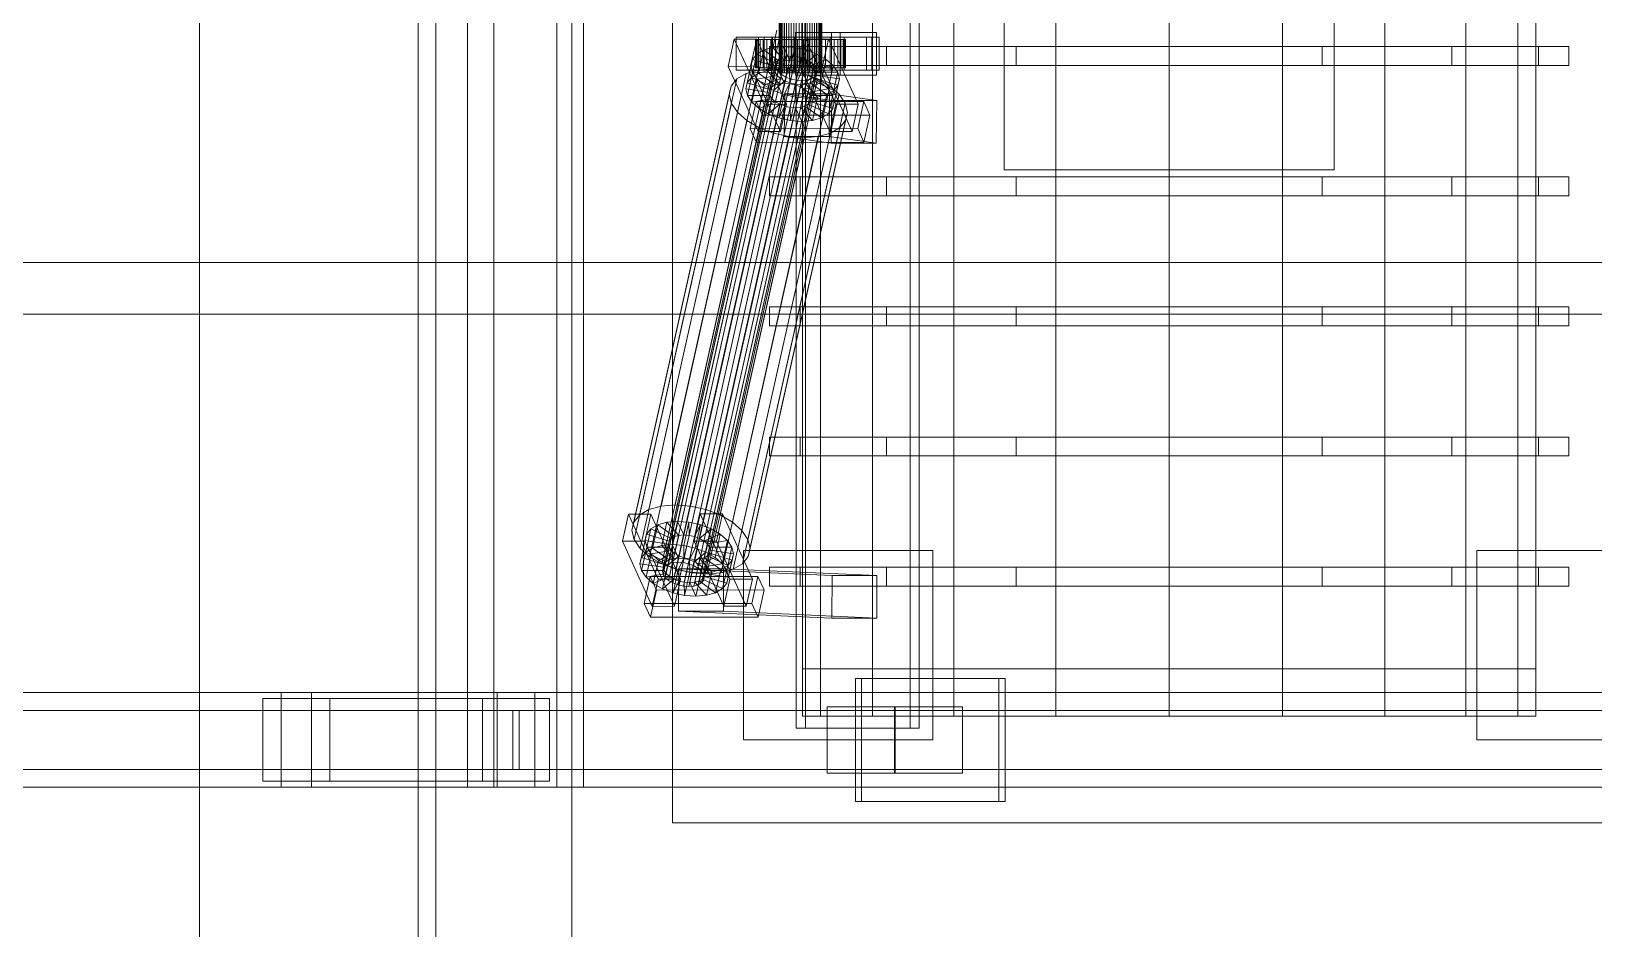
# Model space of a CAD drawing. Header units: millimetres. Extents: x -1970 to 34302, y -65268 to 6837.
# Drawn here: x 9048 to 9709, y -18510 to -18130 of the extents above; entities that cross this region are included whole.
import ezdxf

# ---------------------------------------------------------------- set-up
doc = ezdxf.new("R2010")
doc.units = ezdxf.units.MM
doc.layers.add('superior_C01', color=7, linetype='Continuous', lineweight=0)
doc.layers.add('superior_mezcladora', color=7, linetype='Continuous', lineweight=0)

msp = doc.modelspace()

# ---------------------------------------------------------------- linework, layer by layer
at = {"layer": 'superior_C01'}
for p, q in [((9232.793, -17550), (9232.793, -18450)), ((9243.999, -18450), (9243.999, -17550)), ((9270.687, -18450), (9270.687, -17550)), ((9281.893, -17550), (9281.893, -18450)), ((9371.863, -17575), (9371.863, -18425)), ((9375.705, -18425), (9375.705, -17575)), ((9419.989, -18425), (9419.989, -17575)), ((9423.831, -17575), (9423.831, -18425)), ((9364.661, -18148), (9364.661, -17852)), ((9364.817, -18148), (9364.817, -17852)), ((9365.116, -18148), (9365.116, -17852)), ((9365.576, -18148), (9365.576, -17852)), ((9366.152, -18148), (9366.152, -17852)), ((9366.884, -18148), (9366.884, -17852)), ((9367.699, -18148), (9367.699, -17852)), ((9368.652, -18148), (9368.652, -17852)), ((9369.651, -18148), (9369.651, -17852)), ((9370.761, -18148), (9370.761, -17852)), ((9371.875, -18148), (9371.875, -17852)), ((9373.066, -18148), (9373.066, -17852)), ((9374.219, -18148), (9374.219, -17852)), ((9375.41, -18148), (9375.41, -17852)), ((9376.524, -18148), (9376.524, -17852)), ((9377.634, -18148), (9377.634, -17852)), ((9378.632, -18148), (9378.632, -17852)), ((9379.585, -18148), (9379.585, -17852)), ((9380.401, -18148), (9380.401, -17852)), ((9381.132, -18148), (9381.132, -17852)), ((9381.709, -18148), (9381.709, -17852)), ((9382.168, -17852), (9382.168, -18148)), ((9382.467, -18148), (9382.467, -17852)), ((9382.624, -18148), (9382.624, -17852)), ((9363.598, -18130), (9341.672, -18228.298)), ((9343.584, -18228.298), (9365.51, -18130)), ((9390.48, -18131), (9371.533, -18131)), ((9371.533, -18131), (9371.533, -18149)), ((9386.773, -18131), (9371.533, -18131)), ((9386.773, -18149), (9386.773, -18131)), ((9386.773, -18131), (9405.72, -18131)), ((9390.48, -18149), (9390.48, -18131)), ((9390.48, -18131), (9405.72, -18131)), ((9405.72, -18131), (9405.72, -18149)), ((9345.648, -18133.859), (9343.09, -18145.327)), ((9355.122, -18133.847), (9345.648, -18133.859)), ((9358.268, -18161.391), (9345.648, -18133.859)), ((9355.857, -18133), (9346.384, -18133)), ((9346.384, -18133), (9346.384, -18147)), ((9361.752, -18133), (9346.384, -18133)), ((9352.563, -18145.315), (9355.122, -18133.847)), ((9355.012, -18134), (9354.681, -18134)), ((9354.681, -18134), (9364.661, -18134)), ((9354.681, -18146), (9354.681, -18134)), ((9354.681, -18134), (9355.642, -18134)), ((9356.613, -18134), (9355.012, -18134)), ((9355.012, -18134), (9364.817, -18134)), ((9355.012, -18146), (9355.012, -18134)), ((9355.122, -18133.847), (9367.742, -18161.379)), ((9358.081, -18138.419), (9355.147, -18140.156)), ((9355.642, -18134), (9365.116, -18134)), ((9355.642, -18146), (9355.642, -18134)), ((9355.642, -18134), (9357.83, -18134)), ((9355.857, -18147), (9355.857, -18133)), ((9355.857, -18133), (9371.226, -18133)), ((9355.888, -18148.249), (9358.081, -18138.419)), ((9359.374, -18134), (9356.613, -18134)), ((9356.613, -18134), (9365.576, -18134)), ((9356.613, -18146), (9356.613, -18134)), ((9357.83, -18134), (9366.152, -18134)), ((9357.83, -18146), (9357.83, -18134)), ((9357.83, -18134), (9361.096, -18134)), ((9361.923, -18137.325), (9358.081, -18138.419)), ((9358.081, -18138.419), (9365.095, -18143.38)), ((9403.743, -18133), (9358.27, -18133)), ((9358.27, -18133), (9358.27, -18147)), ((9361.471, -18133), (9358.27, -18133)), ((9363.107, -18134), (9359.374, -18134)), ((9359.374, -18134), (9366.884, -18134)), ((9359.374, -18146), (9359.374, -18134)), ((9359.73, -18147.155), (9361.923, -18137.325)), ((9361.096, -18134), (9367.699, -18134)), ((9361.096, -18146), (9361.096, -18134)), ((9361.096, -18134), (9365.216, -18134)), ((9361.471, -18147), (9361.471, -18133)), ((9361.471, -18133), (9406.945, -18133)), ((9361.752, -18147), (9361.752, -18133)), ((9361.752, -18133), (9371.226, -18133)), ((9366.411, -18136.948), (9361.923, -18137.325)), ((9361.923, -18137.325), (9366.915, -18142.862)), ((9367.559, -18134), (9363.107, -18134)), ((9363.107, -18134), (9368.652, -18134)), ((9363.107, -18146), (9363.107, -18134)), ((9364.219, -18146.777), (9366.411, -18136.948)), ((9364.661, -18134), (9364.817, -18134)), ((9364.661, -18134), (9364.661, -18146)), ((9365.116, -18134), (9364.661, -18134)), ((9364.817, -18134), (9365.576, -18134)), ((9364.817, -18134), (9364.817, -18146)), ((9365.116, -18134), (9365.116, -18146)), ((9366.152, -18134), (9365.116, -18134)), ((9365.216, -18134), (9369.651, -18134)), ((9365.216, -18146), (9365.216, -18134)), ((9365.216, -18134), (9369.911, -18134)), ((9365.576, -18134), (9366.884, -18134)), ((9365.576, -18134), (9365.576, -18146)), ((9366.152, -18134), (9366.152, -18146)), ((9367.699, -18134), (9366.152, -18134)), ((9371.24, -18137.313), (9366.411, -18136.948)), ((9366.411, -18136.948), (9369.041, -18142.683)), ((9366.884, -18134), (9368.652, -18134)), ((9366.884, -18134), (9366.884, -18146)), ((9372.425, -18134), (9367.559, -18134)), ((9367.559, -18134), (9370.761, -18134)), ((9367.559, -18146), (9367.559, -18134)), ((9367.699, -18134), (9367.699, -18146)), ((9369.651, -18134), (9367.699, -18134)), ((9368.652, -18134), (9370.761, -18134)), ((9368.652, -18134), (9368.652, -18146)), ((9369.048, -18147.143), (9371.24, -18137.313)), ((9369.651, -18134), (9369.651, -18146)), ((9371.875, -18134), (9369.651, -18134)), ((9369.911, -18134), (9371.875, -18134)), ((9369.911, -18146), (9369.911, -18134)), ((9369.911, -18134), (9374.86, -18134)), ((9370.761, -18134), (9373.066, -18134)), ((9370.761, -18134), (9370.761, -18146)), ((9371.226, -18133), (9371.226, -18147)), ((9376.081, -18138.396), (9371.24, -18137.313)), ((9371.24, -18137.313), (9371.328, -18142.856)), ((9371.875, -18134), (9371.875, -18146)), ((9374.219, -18134), (9371.875, -18134)), ((9377.374, -18134), (9372.425, -18134)), ((9372.425, -18134), (9373.066, -18134)), ((9372.425, -18146), (9372.425, -18134)), ((9373.066, -18134), (9375.41, -18134)), ((9373.066, -18134), (9373.066, -18146)), ((9375.963, -18133.821), (9373.405, -18145.289)), ((9376.081, -18138.396), (9373.621, -18143.369)), ((9373.888, -18148.226), (9376.081, -18138.396)), ((9374.86, -18134), (9374.219, -18134)), ((9374.219, -18134), (9374.219, -18146)), ((9376.524, -18134), (9374.219, -18134)), ((9374.86, -18146), (9374.86, -18134)), ((9374.86, -18134), (9379.725, -18134)), ((9377.374, -18134), (9375.41, -18134)), ((9375.41, -18134), (9377.634, -18134)), ((9375.41, -18134), (9375.41, -18146)), ((9385.437, -18133.809), (9375.963, -18133.821)), ((9388.584, -18161.353), (9375.963, -18133.821)), ((9380.602, -18140.123), (9376.081, -18138.396)), ((9379.725, -18134), (9376.524, -18134)), ((9376.524, -18134), (9376.524, -18146)), ((9378.632, -18134), (9376.524, -18134)), ((9386.173, -18133), (9376.699, -18133)), ((9376.699, -18133), (9376.699, -18147)), ((9392.067, -18133), (9376.699, -18133)), ((9382.068, -18134), (9377.374, -18134)), ((9377.374, -18146), (9377.374, -18134)), ((9382.068, -18134), (9377.634, -18134)), ((9377.634, -18134), (9379.585, -18134)), ((9377.634, -18134), (9377.634, -18146)), ((9384.177, -18134), (9378.632, -18134)), ((9378.632, -18134), (9378.632, -18146)), ((9380.401, -18134), (9378.632, -18134)), ((9386.189, -18134), (9379.585, -18134)), ((9379.585, -18134), (9381.132, -18134)), ((9379.585, -18134), (9379.585, -18146)), ((9379.725, -18146), (9379.725, -18134)), ((9379.725, -18134), (9384.177, -18134)), ((9387.91, -18134), (9380.401, -18134)), ((9380.401, -18134), (9380.401, -18146)), ((9381.709, -18134), (9380.401, -18134)), ((9389.454, -18134), (9381.132, -18134)), ((9381.132, -18134), (9382.168, -18134)), ((9381.132, -18134), (9381.132, -18146)), ((9390.672, -18134), (9381.709, -18134)), ((9381.709, -18134), (9381.709, -18146)), ((9382.467, -18134), (9381.709, -18134)), ((9386.189, -18134), (9382.068, -18134)), ((9382.068, -18146), (9382.068, -18134)), ((9382.168, -18134), (9391.642, -18134)), ((9382.168, -18146), (9382.168, -18134)), ((9382.168, -18134), (9382.624, -18134)), ((9392.272, -18134), (9382.467, -18134)), ((9382.467, -18134), (9382.467, -18146)), ((9382.624, -18134), (9382.467, -18134)), ((9392.603, -18134), (9382.624, -18134)), ((9382.624, -18134), (9382.624, -18146)), ((9382.879, -18145.277), (9385.437, -18133.809)), ((9384.177, -18146), (9384.177, -18134)), ((9384.177, -18134), (9387.91, -18134)), ((9385.437, -18133.809), (9398.057, -18161.341)), ((9386.173, -18147), (9386.173, -18133)), ((9386.173, -18133), (9401.541, -18133)), ((9389.454, -18134), (9386.189, -18134)), ((9386.189, -18146), (9386.189, -18134)), ((9387.91, -18146), (9387.91, -18134)), ((9387.91, -18134), (9390.672, -18134)), ((9391.642, -18134), (9389.454, -18134)), ((9389.454, -18146), (9389.454, -18134)), ((9390.672, -18146), (9390.672, -18134)), ((9390.672, -18134), (9392.272, -18134)), ((9391.642, -18134), (9391.642, -18146)), ((9392.603, -18134), (9391.642, -18134)), ((9392.067, -18147), (9392.067, -18133)), ((9392.067, -18133), (9401.541, -18133)), ((9392.272, -18146), (9392.272, -18134)), ((9392.272, -18134), (9392.603, -18134)), ((9392.603, -18146), (9392.603, -18134)), ((9401.541, -18133), (9401.541, -18147)), ((9403.743, -18147), (9403.743, -18133)), ((9403.743, -18133), (9406.945, -18133)), ((9406.945, -18133), (9406.945, -18147)), ((9315.235, -18358.68), (9362.924, -18144.881)), ((9315.516, -18357.434), (9363.205, -18143.635)), ((9316.381, -18356.363), (9364.07, -18142.565)), ((9317.771, -18355.541), (9365.46, -18141.742)), ((9319.591, -18355.022), (9367.28, -18141.224)), ((9321.717, -18354.844), (9369.406, -18141.045)), ((9324.004, -18355.017), (9371.693, -18141.218)), ((9326.297, -18355.53), (9373.986, -18141.731)), ((9328.439, -18356.348), (9376.128, -18142.549)), ((9330.284, -18357.415), (9377.973, -18143.617)), ((9331.706, -18358.659), (9379.396, -18144.861)), ((9343.09, -18145.327), (9352.563, -18145.315)), ((9343.09, -18145.327), (9355.71, -18172.859)), ((9350.535, -18154.877), (9352.728, -18145.047)), ((9351.128, -18152.246), (9353.321, -18142.416)), ((9365.184, -18172.847), (9352.563, -18145.315)), ((9353.321, -18142.416), (9352.728, -18145.047)), ((9352.728, -18145.047), (9362.559, -18146.52)), ((9352.728, -18145.047), (9353.407, -18147.868)), ((9352.954, -18149.985), (9355.147, -18140.156)), ((9355.147, -18140.156), (9353.321, -18142.416)), ((9353.321, -18142.416), (9362.84, -18145.274)), ((9364.661, -18146), (9354.681, -18146)), ((9354.681, -18146), (9355.012, -18146)), ((9355.642, -18146), (9354.681, -18146)), ((9364.817, -18146), (9355.012, -18146)), ((9355.012, -18146), (9356.613, -18146)), ((9355.147, -18140.156), (9363.705, -18144.203)), ((9365.116, -18146), (9355.642, -18146)), ((9357.83, -18146), (9355.642, -18146)), ((9365.576, -18146), (9356.613, -18146)), ((9356.613, -18146), (9359.374, -18146)), ((9366.152, -18146), (9357.83, -18146)), ((9361.096, -18146), (9357.83, -18146)), ((9366.884, -18146), (9359.374, -18146)), ((9359.374, -18146), (9363.107, -18146)), ((9362.84, -18145.274), (9360.647, -18155.103)), ((9367.699, -18146), (9361.096, -18146)), ((9365.216, -18146), (9361.096, -18146)), ((9363.705, -18144.203), (9361.512, -18154.033)), ((9362.559, -18146.52), (9362.84, -18145.274)), ((9362.84, -18145.274), (9363.705, -18144.203)), ((9365.095, -18143.38), (9362.902, -18153.21)), ((9363.205, -18143.635), (9362.924, -18144.881)), ((9362.924, -18144.881), (9363.246, -18146.218)), ((9368.652, -18146), (9363.107, -18146)), ((9363.107, -18146), (9367.559, -18146)), ((9364.07, -18142.565), (9363.205, -18143.635)), ((9363.705, -18144.203), (9365.095, -18143.38)), ((9365.46, -18141.742), (9364.07, -18142.565)), ((9364.817, -18146), (9364.661, -18146)), ((9364.661, -18146), (9365.116, -18146)), ((9366.915, -18142.862), (9364.722, -18152.692)), ((9365.576, -18146), (9364.817, -18146)), ((9365.095, -18143.38), (9366.915, -18142.862)), ((9365.116, -18146), (9366.152, -18146)), ((9369.651, -18146), (9365.216, -18146)), ((9369.911, -18146), (9365.216, -18146)), ((9367.28, -18141.224), (9365.46, -18141.742)), ((9366.884, -18146), (9365.576, -18146)), ((9366.152, -18146), (9367.699, -18146)), ((9369.041, -18142.683), (9366.848, -18152.513)), ((9368.652, -18146), (9366.884, -18146)), ((9366.915, -18142.862), (9369.041, -18142.683)), ((9369.406, -18141.045), (9367.28, -18141.224)), ((9370.761, -18146), (9367.559, -18146)), ((9367.559, -18146), (9372.425, -18146)), ((9367.699, -18146), (9369.651, -18146)), ((9370.761, -18146), (9368.652, -18146)), ((9369.041, -18142.683), (9371.328, -18142.856)), ((9371.328, -18142.856), (9369.135, -18152.686)), ((9371.693, -18141.218), (9369.406, -18141.045)), ((9369.651, -18146), (9371.875, -18146)), ((9371.875, -18146), (9369.911, -18146)), ((9374.86, -18146), (9369.911, -18146)), ((9373.066, -18146), (9370.761, -18146)), ((9371.328, -18142.856), (9373.621, -18143.369)), ((9373.621, -18143.369), (9371.428, -18153.199)), ((9373.986, -18141.731), (9371.693, -18141.218)), ((9371.875, -18146), (9374.219, -18146)), ((9373.066, -18146), (9372.425, -18146)), ((9372.425, -18146), (9377.374, -18146)), ((9375.41, -18146), (9373.066, -18146)), ((9373.405, -18145.289), (9382.879, -18145.277)), ((9373.405, -18145.289), (9386.026, -18172.821)), ((9375.763, -18144.188), (9373.57, -18154.017)), ((9373.621, -18143.369), (9375.763, -18144.188)), ((9376.128, -18142.549), (9373.986, -18141.731)), ((9374.219, -18146), (9374.86, -18146)), ((9374.219, -18146), (9376.524, -18146)), ((9379.725, -18146), (9374.86, -18146)), ((9377.634, -18146), (9375.41, -18146)), ((9375.41, -18146), (9377.374, -18146)), ((9377.608, -18145.255), (9375.415, -18155.085)), ((9380.602, -18140.123), (9375.763, -18144.188)), ((9375.763, -18144.188), (9377.608, -18145.255)), ((9377.973, -18143.617), (9376.128, -18142.549)), ((9376.524, -18146), (9379.725, -18146)), ((9376.524, -18146), (9378.632, -18146)), ((9377.374, -18146), (9382.068, -18146)), ((9384.497, -18142.377), (9377.608, -18145.255)), ((9377.608, -18145.255), (9379.03, -18146.499)), ((9379.585, -18146), (9377.634, -18146)), ((9377.634, -18146), (9382.068, -18146)), ((9379.396, -18144.861), (9377.973, -18143.617)), ((9378.41, -18149.953), (9380.602, -18140.123)), ((9378.632, -18146), (9384.177, -18146)), ((9378.632, -18146), (9380.401, -18146)), ((9387.5, -18145.003), (9379.03, -18146.499)), ((9380.299, -18146.196), (9379.396, -18144.861)), ((9381.132, -18146), (9379.585, -18146)), ((9379.585, -18146), (9386.189, -18146)), ((9384.177, -18146), (9379.725, -18146)), ((9380.401, -18146), (9387.91, -18146)), ((9380.401, -18146), (9381.709, -18146)), ((9384.497, -18142.377), (9380.602, -18140.123)), ((9382.168, -18146), (9381.132, -18146)), ((9381.132, -18146), (9389.454, -18146)), ((9381.709, -18146), (9390.672, -18146)), ((9381.709, -18146), (9382.467, -18146)), ((9382.068, -18146), (9386.189, -18146)), ((9391.642, -18146), (9382.168, -18146)), ((9382.624, -18146), (9382.168, -18146)), ((9382.305, -18152.207), (9384.497, -18142.377)), ((9382.467, -18146), (9392.272, -18146)), ((9382.467, -18146), (9382.624, -18146)), ((9382.624, -18146), (9392.603, -18146)), ((9395.499, -18172.809), (9382.879, -18145.277)), ((9387.91, -18146), (9384.177, -18146)), ((9387.5, -18145.003), (9384.497, -18142.377)), ((9385.308, -18154.833), (9387.5, -18145.003)), ((9386.189, -18146), (9389.454, -18146)), ((9389.407, -18147.823), (9387.5, -18145.003)), ((9390.672, -18146), (9387.91, -18146)), ((9389.454, -18146), (9391.642, -18146)), ((9392.272, -18146), (9390.672, -18146)), ((9391.642, -18146), (9392.603, -18146)), ((9392.603, -18146), (9392.272, -18146)), ((9305.635, -18334.981), (9346.746, -18150.672)), ((9309.557, -18332.659), (9350.669, -18148.35)), ((9314.694, -18331.197), (9355.805, -18146.887)), ((9315.557, -18360.017), (9363.246, -18146.218)), ((9316.46, -18361.352), (9364.149, -18147.554)), ((9317.882, -18362.596), (9365.572, -18148.798)), ((9319.727, -18363.664), (9367.417, -18149.865)), ((9320.694, -18330.692), (9361.805, -18146.383)), ((9321.869, -18364.482), (9369.559, -18150.683)), ((9324.162, -18364.995), (9371.851, -18151.196)), ((9326.449, -18365.168), (9374.139, -18151.369)), ((9327.149, -18331.181), (9368.261, -18146.872)), ((9328.576, -18364.989), (9376.265, -18151.191)), ((9330.396, -18364.471), (9378.085, -18150.672)), ((9331.785, -18363.648), (9379.475, -18149.85)), ((9380.299, -18146.196), (9332.609, -18359.995)), ((9332.65, -18362.578), (9380.339, -18148.779)), ((9332.931, -18361.332), (9380.62, -18147.533)), ((9333.62, -18332.629), (9374.731, -18148.32)), ((9339.665, -18334.938), (9380.776, -18150.629)), ((9346.746, -18150.672), (9344.305, -18153.694)), ((9346.384, -18147), (9355.857, -18147)), ((9346.384, -18147), (9361.752, -18147)), ((9350.669, -18148.35), (9346.746, -18150.672)), ((9350.535, -18154.877), (9351.128, -18152.246)), ((9355.805, -18146.887), (9350.669, -18148.35)), ((9351.128, -18152.246), (9352.954, -18149.985)), ((9360.647, -18155.103), (9351.128, -18152.246)), ((9351.215, -18157.698), (9353.407, -18147.868)), ((9352.954, -18149.985), (9355.888, -18148.249)), ((9361.512, -18154.033), (9352.954, -18149.985)), ((9353.121, -18160.518), (9355.313, -18150.688)), ((9353.407, -18147.868), (9362.881, -18147.856)), ((9353.407, -18147.868), (9355.313, -18150.688)), ((9355.313, -18150.688), (9363.784, -18149.192)), ((9355.313, -18150.688), (9358.316, -18153.314)), ((9361.805, -18146.383), (9355.805, -18146.887)), ((9371.226, -18147), (9355.857, -18147)), ((9355.888, -18148.249), (9359.73, -18147.155)), ((9362.902, -18153.21), (9355.888, -18148.249)), ((9358.27, -18147), (9403.743, -18147)), ((9358.27, -18147), (9361.471, -18147)), ((9358.316, -18153.314), (9365.206, -18150.436)), ((9359.73, -18147.155), (9364.219, -18146.777)), ((9364.722, -18152.692), (9359.73, -18147.155)), ((9362.559, -18146.52), (9360.366, -18156.35)), ((9362.881, -18147.856), (9360.688, -18157.686)), ((9406.945, -18147), (9361.471, -18147)), ((9363.784, -18149.192), (9361.591, -18159.022)), ((9371.226, -18147), (9361.752, -18147)), ((9368.261, -18146.872), (9361.805, -18146.383)), ((9362.211, -18155.567), (9367.051, -18151.503)), ((9362.881, -18147.856), (9362.559, -18146.52)), ((9363.784, -18149.192), (9362.881, -18147.856)), ((9364.722, -18152.692), (9362.902, -18153.21)), ((9365.206, -18150.436), (9363.014, -18160.266)), ((9363.246, -18146.218), (9364.149, -18147.554)), ((9365.206, -18150.436), (9363.784, -18149.192)), ((9364.149, -18147.554), (9365.572, -18148.798)), ((9366.848, -18152.513), (9364.219, -18146.777)), ((9364.219, -18146.777), (9369.048, -18147.143)), ((9365.116, -18148), (9364.661, -18148)), ((9364.661, -18148), (9364.817, -18148)), ((9366.848, -18152.513), (9364.722, -18152.692)), ((9364.817, -18148), (9365.576, -18148)), ((9367.051, -18151.503), (9364.859, -18161.333)), ((9366.152, -18148), (9365.116, -18148)), ((9367.051, -18151.503), (9365.206, -18150.436)), ((9365.572, -18148.798), (9367.417, -18149.865)), ((9365.576, -18148), (9366.884, -18148)), ((9367.699, -18148), (9366.152, -18148)), ((9366.733, -18157.295), (9369.193, -18152.321)), ((9369.135, -18152.686), (9366.848, -18152.513)), ((9366.884, -18148), (9368.652, -18148)), ((9369.193, -18152.321), (9367, -18162.151)), ((9369.193, -18152.321), (9367.051, -18151.503)), ((9367.417, -18149.865), (9369.559, -18150.683)), ((9369.651, -18148), (9367.699, -18148)), ((9374.731, -18148.32), (9368.261, -18146.872)), ((9368.652, -18148), (9370.761, -18148)), ((9369.135, -18152.686), (9369.048, -18147.143)), ((9369.048, -18147.143), (9373.888, -18148.226)), ((9371.428, -18153.199), (9369.135, -18152.686)), ((9371.486, -18152.835), (9369.193, -18152.321)), ((9369.559, -18150.683), (9371.851, -18151.196)), ((9371.875, -18148), (9369.651, -18148)), ((9370.761, -18148), (9373.066, -18148)), ((9371.428, -18153.199), (9373.888, -18148.226)), ((9371.533, -18149), (9390.48, -18149)), ((9386.773, -18149), (9371.533, -18149)), ((9371.851, -18151.196), (9374.139, -18151.369)), ((9374.219, -18148), (9371.875, -18148)), ((9373.066, -18148), (9375.41, -18148)), ((9373.57, -18154.017), (9378.41, -18149.953)), ((9373.888, -18148.226), (9378.41, -18149.953)), ((9374.139, -18151.369), (9376.265, -18151.191)), ((9376.524, -18148), (9374.219, -18148)), ((9380.776, -18150.629), (9374.731, -18148.32)), ((9375.41, -18148), (9377.634, -18148)), ((9375.415, -18155.085), (9382.305, -18152.207)), ((9377.719, -18152.311), (9375.527, -18162.14)), ((9377.719, -18152.311), (9375.899, -18152.829)), ((9376.265, -18151.191), (9378.085, -18150.672)), ((9378.632, -18148), (9376.524, -18148)), ((9376.699, -18147), (9386.173, -18147)), ((9376.699, -18147), (9392.067, -18147)), ((9379.03, -18146.499), (9376.838, -18156.329)), ((9379.109, -18151.488), (9376.916, -18161.318)), ((9377.634, -18148), (9379.585, -18148)), ((9379.109, -18151.488), (9377.719, -18152.311)), ((9384.733, -18157.272), (9377.719, -18152.311)), ((9377.741, -18157.665), (9379.933, -18147.835)), ((9379.974, -18150.417), (9377.781, -18160.247)), ((9380.255, -18149.171), (9378.062, -18159.001)), ((9378.085, -18150.672), (9379.475, -18149.85)), ((9378.41, -18149.953), (9382.305, -18152.207)), ((9380.401, -18148), (9378.632, -18148)), ((9379.03, -18146.499), (9379.933, -18147.835)), ((9379.974, -18150.417), (9379.109, -18151.488)), ((9387.667, -18155.535), (9379.109, -18151.488)), ((9379.475, -18149.85), (9380.339, -18148.779)), ((9379.585, -18148), (9381.132, -18148)), ((9379.933, -18147.835), (9389.407, -18147.823)), ((9379.933, -18147.835), (9380.255, -18149.171)), ((9380.255, -18149.171), (9379.974, -18150.417)), ((9389.493, -18153.275), (9379.974, -18150.417)), ((9390.086, -18150.644), (9380.255, -18149.171)), ((9380.62, -18147.533), (9380.299, -18146.196)), ((9380.339, -18148.779), (9380.62, -18147.533)), ((9381.709, -18148), (9380.401, -18148)), ((9385.983, -18153.641), (9380.776, -18150.629)), ((9381.132, -18148), (9382.168, -18148)), ((9382.467, -18148), (9381.709, -18148)), ((9382.168, -18148), (9382.624, -18148)), ((9382.305, -18152.207), (9385.308, -18154.833)), ((9382.624, -18148), (9382.467, -18148)), ((9401.541, -18147), (9386.173, -18147)), ((9405.72, -18149), (9386.773, -18149)), ((9389.407, -18147.823), (9387.214, -18157.653)), ((9387.894, -18160.474), (9390.086, -18150.644)), ((9390.086, -18150.644), (9389.407, -18147.823)), ((9389.493, -18153.275), (9390.086, -18150.644)), ((9405.72, -18149), (9390.48, -18149)), ((9401.541, -18147), (9392.067, -18147)), ((9406.945, -18147), (9403.743, -18147)), ((9302.401, -18341.52), (9343.512, -18157.211)), ((9303.194, -18338.003), (9344.305, -18153.694)), ((9344.305, -18153.694), (9343.512, -18157.211)), ((9343.512, -18157.211), (9344.421, -18160.982)), ((9344.872, -18337.95), (9385.983, -18153.641)), ((9348.887, -18341.461), (9389.998, -18157.152)), ((9360.366, -18156.35), (9350.535, -18154.877)), ((9351.215, -18157.698), (9350.535, -18154.877)), ((9360.688, -18157.686), (9351.215, -18157.698)), ((9353.121, -18160.518), (9351.215, -18157.698)), ((9361.591, -18159.022), (9353.121, -18160.518)), ((9356.124, -18163.144), (9358.316, -18153.314)), ((9358.316, -18153.314), (9362.211, -18155.567)), ((9360.019, -18165.397), (9362.211, -18155.567)), ((9360.647, -18155.103), (9360.366, -18156.35)), ((9360.366, -18156.35), (9360.688, -18157.686)), ((9361.512, -18154.033), (9360.647, -18155.103)), ((9360.688, -18157.686), (9361.591, -18159.022)), ((9362.902, -18153.21), (9361.512, -18154.033)), ((9361.591, -18159.022), (9363.014, -18160.266)), ((9362.211, -18155.567), (9366.733, -18157.295)), ((9364.541, -18167.125), (9366.733, -18157.295)), ((9366.733, -18157.295), (9371.574, -18158.378)), ((9367.017, -18156.962), (9366.751, -18174.943)), ((9385.964, -18156.962), (9367.017, -18156.962)), ((9386.9, -18159.83), (9367.017, -18156.962)), ((9371.486, -18152.835), (9369.293, -18162.664)), ((9369.381, -18168.208), (9371.574, -18158.378)), ((9373.57, -18154.017), (9371.428, -18153.199)), ((9371.574, -18158.378), (9371.486, -18152.835)), ((9373.773, -18153.008), (9371.486, -18152.835)), ((9371.574, -18158.378), (9376.402, -18158.743)), ((9373.773, -18153.008), (9371.581, -18162.837)), ((9375.415, -18155.085), (9373.57, -18154.017)), ((9375.899, -18152.829), (9373.707, -18162.659)), ((9375.899, -18152.829), (9373.773, -18153.008)), ((9376.402, -18158.743), (9373.773, -18153.008)), ((9374.21, -18168.573), (9376.402, -18158.743)), ((9376.838, -18156.329), (9375.415, -18155.085)), ((9380.891, -18158.366), (9375.899, -18152.829)), ((9376.402, -18158.743), (9380.891, -18158.366)), ((9376.838, -18156.329), (9385.308, -18154.833)), ((9377.741, -18157.665), (9376.838, -18156.329)), ((9387.214, -18157.653), (9377.741, -18157.665)), ((9378.062, -18159.001), (9377.741, -18157.665)), ((9377.781, -18160.247), (9378.062, -18159.001)), ((9378.062, -18159.001), (9387.894, -18160.474)), ((9378.698, -18168.196), (9380.891, -18158.366)), ((9380.891, -18158.366), (9384.733, -18157.272)), ((9382.54, -18167.102), (9384.733, -18157.272)), ((9384.733, -18157.272), (9387.667, -18155.535)), ((9385.308, -18154.833), (9387.214, -18157.653)), ((9385.474, -18165.365), (9387.667, -18155.535)), ((9385.698, -18174.943), (9385.964, -18156.962)), ((9385.964, -18156.962), (9405.847, -18159.83)), ((9389.998, -18157.152), (9385.983, -18153.641)), ((9387.214, -18157.653), (9387.894, -18160.474)), ((9387.3, -18163.105), (9389.493, -18153.275)), ((9387.667, -18155.535), (9389.493, -18153.275)), ((9392.546, -18160.922), (9389.998, -18157.152)), ((9303.309, -18345.291), (9344.421, -18160.982)), ((9305.858, -18349.061), (9346.969, -18164.752)), ((9344.421, -18160.982), (9346.969, -18164.752)), ((9346.969, -18164.752), (9350.983, -18168.263)), ((9392.546, -18160.922), (9351.435, -18345.231)), ((9354.9, -18160.247), (9352.342, -18171.715)), ((9352.344, -18349.002), (9393.455, -18164.693)), ((9356.124, -18163.144), (9353.121, -18160.518)), ((9400.373, -18160.19), (9354.9, -18160.247)), ((9357.529, -18165.983), (9354.9, -18160.247)), ((9355.71, -18172.859), (9358.268, -18161.391)), ((9363.014, -18160.266), (9356.124, -18163.144)), ((9360.019, -18165.397), (9356.124, -18163.144)), ((9357.529, -18165.983), (9403.003, -18165.926)), ((9358.268, -18161.391), (9367.742, -18161.379)), ((9364.859, -18161.333), (9360.019, -18165.397)), ((9364.541, -18167.125), (9360.019, -18165.397)), ((9363.014, -18160.266), (9364.859, -18161.333)), ((9367, -18162.151), (9364.541, -18167.125)), ((9364.859, -18161.333), (9367, -18162.151)), ((9367.742, -18161.379), (9365.184, -18172.847)), ((9367, -18162.151), (9369.293, -18162.664)), ((9369.293, -18162.664), (9369.381, -18168.208)), ((9369.293, -18162.664), (9371.581, -18162.837)), ((9371.581, -18162.837), (9373.707, -18162.659)), ((9371.581, -18162.837), (9374.21, -18168.573)), ((9373.707, -18162.659), (9375.527, -18162.14)), ((9373.707, -18162.659), (9378.698, -18168.196)), ((9375.527, -18162.14), (9376.916, -18161.318)), ((9375.527, -18162.14), (9382.54, -18167.102)), ((9376.916, -18161.318), (9377.781, -18160.247)), ((9376.916, -18161.318), (9385.474, -18165.365)), ((9377.781, -18160.247), (9387.3, -18163.105)), ((9385.474, -18165.365), (9382.54, -18167.102)), ((9387.3, -18163.105), (9385.474, -18165.365)), ((9386.026, -18172.821), (9388.584, -18161.353)), ((9386.634, -18177.811), (9386.9, -18159.83)), ((9386.9, -18159.83), (9405.847, -18159.83)), ((9387.894, -18160.474), (9387.3, -18163.105)), ((9388.584, -18161.353), (9398.057, -18161.341)), ((9393.455, -18164.693), (9392.546, -18160.922)), ((9392.662, -18168.21), (9393.455, -18164.693)), ((9398.057, -18161.341), (9395.499, -18172.809)), ((9397.815, -18171.658), (9400.373, -18160.19)), ((9400.373, -18160.19), (9403.003, -18165.926)), ((9403.003, -18165.926), (9400.445, -18177.394)), ((9405.847, -18159.83), (9405.581, -18177.811)), ((9309.872, -18352.572), (9350.983, -18168.263)), ((9315.079, -18355.584), (9356.191, -18171.275)), ((9349.109, -18355.541), (9390.221, -18171.232)), ((9350.983, -18168.263), (9356.191, -18171.275)), ((9351.55, -18352.519), (9392.662, -18168.21)), ((9352.342, -18171.715), (9397.815, -18171.658)), ((9352.342, -18171.715), (9354.971, -18177.451)), ((9354.971, -18177.451), (9357.529, -18165.983)), ((9356.191, -18171.275), (9362.235, -18173.584)), ((9369.381, -18168.208), (9364.541, -18167.125)), ((9374.21, -18168.573), (9369.381, -18168.208)), ((9378.698, -18168.196), (9374.21, -18168.573)), ((9382.54, -18167.102), (9378.698, -18168.196)), ((9386.298, -18173.554), (9390.221, -18171.232)), ((9390.221, -18171.232), (9392.662, -18168.21)), ((9400.445, -18177.394), (9397.815, -18171.658)), ((9321.124, -18357.893), (9362.235, -18173.584)), ((9327.595, -18359.341), (9368.706, -18175.032)), ((9334.05, -18359.83), (9375.162, -18175.521)), ((9340.051, -18359.326), (9381.162, -18175.016)), ((9345.187, -18357.863), (9386.298, -18173.554)), ((9400.445, -18177.394), (9354.971, -18177.451)), ((9365.184, -18172.847), (9355.71, -18172.859)), ((9362.235, -18173.584), (9368.706, -18175.032)), ((9366.751, -18174.943), (9385.698, -18174.943)), ((9386.634, -18177.811), (9366.751, -18174.943)), ((9368.706, -18175.032), (9375.162, -18175.521)), ((9375.162, -18175.521), (9381.162, -18175.016)), ((9381.162, -18175.016), (9386.298, -18173.554)), ((9405.581, -18177.811), (9385.698, -18174.943)), ((9395.499, -18172.809), (9386.026, -18172.821)), ((9405.581, -18177.811), (9386.634, -18177.811)), ((9341.672, -18228.298), (8915.115, -18228.298)), ((8917.026, -18228.298), (9343.584, -18228.298)), ((9341.672, -18228.298), (9343.584, -18228.298)), ((9768.23, -18228.298), (9341.672, -18228.298)), ((9343.584, -18228.298), (9770.141, -18228.298)), ((11002.451, -18250), (2012.494, -18250)), ((2014.103, -18250), (11004.06, -18250)), ((9314.694, -18331.197), (9320.694, -18330.692)), ((9320.694, -18330.692), (9327.149, -18331.181)), ((9300.882, -18334.551), (9298.324, -18346.02)), ((9310.356, -18334.539), (9300.882, -18334.551)), ((9313.502, -18362.083), (9300.882, -18334.551)), ((9303.194, -18338.003), (9305.635, -18334.981)), ((9305.635, -18334.981), (9309.557, -18332.659)), ((9307.798, -18346.008), (9310.356, -18334.539)), ((9309.557, -18332.659), (9314.694, -18331.197)), ((9310.356, -18334.539), (9322.976, -18362.071)), ((9321.646, -18337.64), (9317.157, -18338.017)), ((9319.453, -18347.47), (9321.646, -18337.64)), ((9326.475, -18338.005), (9321.646, -18337.64)), ((9321.646, -18337.64), (9324.275, -18343.376)), ((9327.149, -18331.181), (9333.62, -18332.629)), ((9331.198, -18334.513), (9328.64, -18345.981)), ((9340.671, -18334.501), (9331.198, -18334.513)), ((9343.818, -18362.045), (9331.198, -18334.513)), ((9333.62, -18332.629), (9339.665, -18334.938)), ((9338.113, -18345.969), (9340.671, -18334.501)), ((9339.665, -18334.938), (9344.872, -18337.95)), ((9340.671, -18334.501), (9353.291, -18362.033)), ((9302.401, -18341.52), (9303.194, -18338.003)), ((9303.309, -18345.291), (9302.401, -18341.52)), ((9306.363, -18352.938), (9308.555, -18343.108)), ((9308.555, -18343.108), (9307.962, -18345.739)), ((9308.188, -18350.678), (9310.381, -18340.848)), ((9310.381, -18340.848), (9308.555, -18343.108)), ((9308.555, -18343.108), (9318.074, -18345.966)), ((9313.315, -18339.111), (9310.381, -18340.848)), ((9310.381, -18340.848), (9318.939, -18344.895)), ((9311.122, -18348.941), (9313.315, -18339.111)), ((9317.157, -18338.017), (9313.315, -18339.111)), ((9313.315, -18339.111), (9320.329, -18344.073)), ((9314.965, -18347.847), (9317.157, -18338.017)), ((9317.157, -18338.017), (9322.149, -18343.554)), ((9320.329, -18344.073), (9318.136, -18353.902)), ((9318.939, -18344.895), (9320.329, -18344.073)), ((9322.149, -18343.554), (9319.956, -18353.384)), ((9320.329, -18344.073), (9322.149, -18343.554)), ((9324.275, -18343.376), (9322.082, -18353.205)), ((9322.149, -18343.554), (9324.275, -18343.376)), ((9324.275, -18343.376), (9326.562, -18343.549)), ((9324.282, -18347.835), (9326.475, -18338.005)), ((9326.562, -18343.549), (9324.37, -18353.378)), ((9331.315, -18339.088), (9326.475, -18338.005)), ((9326.475, -18338.005), (9326.562, -18343.549)), ((9326.562, -18343.549), (9328.855, -18344.062)), ((9328.855, -18344.062), (9326.662, -18353.892)), ((9331.315, -18339.088), (9328.855, -18344.062)), ((9328.855, -18344.062), (9330.997, -18344.88)), ((9329.122, -18348.918), (9331.315, -18339.088)), ((9335.837, -18340.816), (9330.997, -18344.88)), ((9335.837, -18340.816), (9331.315, -18339.088)), ((9339.732, -18343.069), (9332.842, -18345.947)), ((9333.644, -18350.645), (9335.837, -18340.816)), ((9339.732, -18343.069), (9335.837, -18340.816)), ((9337.539, -18352.899), (9339.732, -18343.069)), ((9342.735, -18345.695), (9339.732, -18343.069)), ((9344.872, -18337.95), (9348.887, -18341.461)), ((9348.887, -18341.461), (9351.435, -18345.231)), ((9298.324, -18346.02), (9307.798, -18346.008)), ((9298.324, -18346.02), (9310.944, -18373.551)), ((9305.858, -18349.061), (9303.309, -18345.291)), ((9305.769, -18355.569), (9307.962, -18345.739)), ((9309.872, -18352.572), (9305.858, -18349.061)), ((9306.363, -18352.938), (9308.188, -18350.678)), ((9306.449, -18358.39), (9308.641, -18348.56)), ((9320.418, -18373.539), (9307.798, -18346.008)), ((9307.962, -18345.739), (9317.793, -18347.212)), ((9307.962, -18345.739), (9308.641, -18348.56)), ((9308.188, -18350.678), (9311.122, -18348.941)), ((9316.746, -18354.725), (9308.188, -18350.678)), ((9308.641, -18348.56), (9318.115, -18348.548)), ((9308.641, -18348.56), (9310.548, -18351.38)), ((9310.548, -18351.38), (9319.018, -18349.884)), ((9311.122, -18348.941), (9314.965, -18347.847)), ((9318.136, -18353.902), (9311.122, -18348.941)), ((9314.965, -18347.847), (9319.453, -18347.47)), ((9319.956, -18353.384), (9314.965, -18347.847)), ((9317.793, -18347.212), (9315.6, -18357.042)), ((9318.074, -18345.966), (9315.882, -18355.796)), ((9318.115, -18348.548), (9315.922, -18358.378)), ((9318.939, -18344.895), (9316.746, -18354.725)), ((9319.018, -18349.884), (9316.825, -18359.714)), ((9317.793, -18347.212), (9318.074, -18345.966)), ((9318.115, -18348.548), (9317.793, -18347.212)), ((9318.074, -18345.966), (9318.939, -18344.895)), ((9319.018, -18349.884), (9318.115, -18348.548)), ((9320.44, -18351.128), (9319.018, -18349.884)), ((9322.082, -18353.205), (9319.453, -18347.47)), ((9319.453, -18347.47), (9324.282, -18347.835)), ((9324.37, -18353.378), (9324.282, -18347.835)), ((9324.282, -18347.835), (9329.122, -18348.918)), ((9326.662, -18353.892), (9329.122, -18348.918)), ((9328.64, -18345.981), (9338.113, -18345.969)), ((9328.64, -18345.981), (9341.26, -18373.513)), ((9330.997, -18344.88), (9328.804, -18354.71)), ((9328.804, -18354.71), (9333.644, -18350.645)), ((9329.122, -18348.918), (9333.644, -18350.645)), ((9332.842, -18345.947), (9330.649, -18355.777)), ((9330.997, -18344.88), (9332.842, -18345.947)), ((9334.264, -18347.191), (9332.072, -18357.021)), ((9332.842, -18345.947), (9334.264, -18347.191)), ((9332.975, -18358.357), (9335.167, -18348.527)), ((9335.489, -18349.863), (9333.297, -18359.693)), ((9333.644, -18350.645), (9337.539, -18352.899)), ((9342.735, -18345.695), (9334.264, -18347.191)), ((9334.264, -18347.191), (9335.167, -18348.527)), ((9335.167, -18348.527), (9344.641, -18348.515)), ((9335.167, -18348.527), (9335.489, -18349.863)), ((9335.489, -18349.863), (9335.208, -18351.109)), ((9345.321, -18351.336), (9335.489, -18349.863)), ((9350.733, -18373.501), (9338.113, -18345.969)), ((9340.542, -18355.525), (9342.735, -18345.695)), ((9344.641, -18348.515), (9342.448, -18358.345)), ((9344.641, -18348.515), (9342.735, -18345.695)), ((9345.321, -18351.336), (9344.641, -18348.515)), ((9351.435, -18345.231), (9352.344, -18349.002)), ((9352.344, -18349.002), (9351.55, -18352.519)), ((9305.769, -18355.569), (9306.363, -18352.938)), ((9315.6, -18357.042), (9305.769, -18355.569)), ((9306.449, -18358.39), (9305.769, -18355.569)), ((9315.882, -18355.796), (9306.363, -18352.938)), ((9308.355, -18361.21), (9310.548, -18351.38)), ((9315.079, -18355.584), (9309.872, -18352.572)), ((9310.548, -18351.38), (9313.551, -18354.006)), ((9311.358, -18363.836), (9313.551, -18354.006)), ((9313.551, -18354.006), (9320.44, -18351.128)), ((9313.551, -18354.006), (9317.446, -18356.26)), ((9321.124, -18357.893), (9315.079, -18355.584)), ((9315.235, -18358.68), (9315.516, -18357.434)), ((9315.253, -18366.09), (9317.446, -18356.26)), ((9315.516, -18357.434), (9316.381, -18356.363)), ((9315.882, -18355.796), (9315.6, -18357.042)), ((9315.6, -18357.042), (9315.922, -18358.378)), ((9316.746, -18354.725), (9315.882, -18355.796)), ((9316.381, -18356.363), (9317.771, -18355.541)), ((9318.136, -18353.902), (9316.746, -18354.725)), ((9317.446, -18356.26), (9322.285, -18352.196)), ((9317.446, -18356.26), (9321.968, -18357.987)), ((9317.771, -18355.541), (9319.591, -18355.022)), ((9319.956, -18353.384), (9318.136, -18353.902)), ((9320.44, -18351.128), (9318.248, -18360.958)), ((9319.591, -18355.022), (9321.717, -18354.844)), ((9322.082, -18353.205), (9319.956, -18353.384)), ((9322.285, -18352.196), (9320.093, -18362.025)), ((9322.285, -18352.196), (9320.44, -18351.128)), ((9321.717, -18354.844), (9324.004, -18355.017)), ((9321.968, -18357.987), (9324.427, -18353.014)), ((9324.37, -18353.378), (9322.082, -18353.205)), ((9324.427, -18353.014), (9322.235, -18362.843)), ((9324.427, -18353.014), (9322.285, -18352.196)), ((9324.004, -18355.017), (9326.297, -18355.53)), ((9326.662, -18353.892), (9324.37, -18353.378)), ((9326.72, -18353.527), (9324.427, -18353.014)), ((9326.72, -18353.527), (9324.528, -18363.357)), ((9326.297, -18355.53), (9328.439, -18356.348)), ((9328.804, -18354.71), (9326.662, -18353.892)), ((9326.808, -18359.07), (9326.72, -18353.527)), ((9329.008, -18353.7), (9326.72, -18353.527)), ((9329.008, -18353.7), (9326.815, -18363.53)), ((9328.439, -18356.348), (9330.284, -18357.415)), ((9330.649, -18355.777), (9328.804, -18354.71)), ((9331.134, -18353.521), (9328.941, -18363.351)), ((9331.134, -18353.521), (9329.008, -18353.7)), ((9331.637, -18359.436), (9329.008, -18353.7)), ((9330.284, -18357.415), (9331.706, -18358.659)), ((9330.649, -18355.777), (9337.539, -18352.899)), ((9332.072, -18357.021), (9330.649, -18355.777)), ((9332.954, -18353.003), (9330.761, -18362.833)), ((9332.954, -18353.003), (9331.134, -18353.521)), ((9336.125, -18359.058), (9331.134, -18353.521)), ((9332.072, -18357.021), (9340.542, -18355.525)), ((9332.975, -18358.357), (9332.072, -18357.021)), ((9334.343, -18352.18), (9332.151, -18362.01)), ((9334.343, -18352.18), (9332.954, -18353.003)), ((9339.967, -18357.964), (9332.954, -18353.003)), ((9335.208, -18351.109), (9333.016, -18360.939)), ((9335.208, -18351.109), (9334.343, -18352.18)), ((9342.901, -18356.228), (9334.343, -18352.18)), ((9344.727, -18353.967), (9335.208, -18351.109)), ((9337.539, -18352.899), (9340.542, -18355.525)), ((9339.967, -18357.964), (9342.901, -18356.228)), ((9340.542, -18355.525), (9342.448, -18358.345)), ((9340.709, -18366.057), (9342.901, -18356.228)), ((9342.535, -18363.797), (9344.727, -18353.967)), ((9342.901, -18356.228), (9344.727, -18353.967)), ((9343.128, -18361.166), (9345.321, -18351.336)), ((9344.727, -18353.967), (9345.321, -18351.336)), ((9349.109, -18355.541), (9345.187, -18357.863)), ((9351.55, -18352.519), (9349.109, -18355.541)), ((9315.922, -18358.378), (9306.449, -18358.39)), ((9308.355, -18361.21), (9306.449, -18358.39)), ((9310.135, -18360.939), (9307.576, -18372.408)), ((9316.825, -18359.714), (9308.355, -18361.21)), ((9311.358, -18363.836), (9308.355, -18361.21)), ((9355.608, -18360.882), (9310.135, -18360.939)), ((9312.764, -18366.675), (9310.135, -18360.939)), ((9310.944, -18373.551), (9313.502, -18362.083)), ((9318.248, -18360.958), (9311.358, -18363.836)), ((9315.253, -18366.09), (9311.358, -18363.836)), ((9313.502, -18362.083), (9322.976, -18362.071)), ((9315.557, -18360.017), (9315.235, -18358.68)), ((9320.093, -18362.025), (9315.253, -18366.09)), ((9316.46, -18361.352), (9315.557, -18360.017)), ((9315.922, -18358.378), (9316.825, -18359.714)), ((9317.882, -18362.596), (9316.46, -18361.352)), ((9316.825, -18359.714), (9318.248, -18360.958)), ((9319.727, -18363.664), (9317.882, -18362.596)), ((9318.248, -18360.958), (9320.093, -18362.025)), ((9321.869, -18364.482), (9319.727, -18363.664)), ((9319.775, -18367.817), (9321.968, -18357.987)), ((9322.235, -18362.843), (9319.775, -18367.817)), ((9320.093, -18362.025), (9322.235, -18362.843)), ((9322.976, -18362.071), (9320.418, -18373.539)), ((9327.595, -18359.341), (9321.124, -18357.893)), ((9321.968, -18357.987), (9326.808, -18359.07)), ((9322.159, -18357.646), (9322.078, -18375.644)), ((9341.106, -18357.646), (9322.159, -18357.646)), ((9387.035, -18360.514), (9322.159, -18357.646)), ((9322.235, -18362.843), (9324.528, -18363.357)), ((9324.528, -18363.357), (9324.615, -18368.9)), ((9324.528, -18363.357), (9326.815, -18363.53)), ((9324.615, -18368.9), (9326.808, -18359.07)), ((9326.808, -18359.07), (9331.637, -18359.436)), ((9326.815, -18363.53), (9328.941, -18363.351)), ((9326.815, -18363.53), (9329.444, -18369.265)), ((9334.05, -18359.83), (9327.595, -18359.341)), ((9328.941, -18363.351), (9330.761, -18362.833)), ((9328.941, -18363.351), (9333.933, -18368.888)), ((9329.444, -18369.265), (9331.637, -18359.436)), ((9331.785, -18363.648), (9330.396, -18364.471)), ((9330.761, -18362.833), (9332.151, -18362.01)), ((9330.761, -18362.833), (9337.775, -18367.794)), ((9331.637, -18359.436), (9336.125, -18359.058)), ((9331.706, -18358.659), (9332.609, -18359.995)), ((9332.65, -18362.578), (9331.785, -18363.648)), ((9332.151, -18362.01), (9333.016, -18360.939)), ((9332.151, -18362.01), (9340.709, -18366.057)), ((9332.609, -18359.995), (9332.931, -18361.332)), ((9332.931, -18361.332), (9332.65, -18362.578)), ((9342.448, -18358.345), (9332.975, -18358.357)), ((9333.297, -18359.693), (9332.975, -18358.357)), ((9333.016, -18360.939), (9333.297, -18359.693)), ((9333.016, -18360.939), (9342.535, -18363.797)), ((9333.297, -18359.693), (9343.128, -18361.166)), ((9333.933, -18368.888), (9336.125, -18359.058)), ((9340.051, -18359.326), (9334.05, -18359.83)), ((9336.125, -18359.058), (9339.967, -18357.964)), ((9337.775, -18367.794), (9339.967, -18357.964)), ((9345.187, -18357.863), (9340.051, -18359.326)), ((9342.535, -18363.797), (9340.709, -18366.057)), ((9341.025, -18375.644), (9341.106, -18357.646)), ((9341.106, -18357.646), (9405.982, -18360.514)), ((9341.26, -18373.513), (9343.818, -18362.045)), ((9342.448, -18358.345), (9343.128, -18361.166)), ((9343.128, -18361.166), (9342.535, -18363.797)), ((9343.818, -18362.045), (9353.291, -18362.033)), ((9353.291, -18362.033), (9350.733, -18373.501)), ((9353.05, -18372.35), (9355.608, -18360.882)), ((9355.608, -18360.882), (9358.237, -18366.618)), ((9386.953, -18378.512), (9387.035, -18360.514)), ((9387.035, -18360.514), (9405.982, -18360.514)), ((9405.982, -18360.514), (9405.9, -18378.512)), ((9310.206, -18378.143), (9312.764, -18366.675)), ((9312.764, -18366.675), (9358.237, -18366.618)), ((9319.775, -18367.817), (9315.253, -18366.09)), ((9324.615, -18368.9), (9319.775, -18367.817)), ((9324.162, -18364.995), (9321.869, -18364.482)), ((9326.449, -18365.168), (9324.162, -18364.995)), ((9329.444, -18369.265), (9324.615, -18368.9)), ((9328.576, -18364.989), (9326.449, -18365.168)), ((9330.396, -18364.471), (9328.576, -18364.989)), ((9333.933, -18368.888), (9329.444, -18369.265)), ((9337.775, -18367.794), (9333.933, -18368.888)), ((9340.709, -18366.057), (9337.775, -18367.794)), ((9358.237, -18366.618), (9355.679, -18378.086)), ((9307.576, -18372.408), (9353.05, -18372.35)), ((9307.576, -18372.408), (9310.206, -18378.143)), ((9320.418, -18373.539), (9310.944, -18373.551)), ((9322.078, -18375.644), (9341.025, -18375.644)), ((9386.953, -18378.512), (9322.078, -18375.644)), ((9405.9, -18378.512), (9341.025, -18375.644)), ((9350.733, -18373.501), (9341.26, -18373.513)), ((9355.679, -18378.086), (9353.05, -18372.35)), ((9355.679, -18378.086), (9310.206, -18378.143)), ((9405.9, -18378.512), (9386.953, -18378.512)), ((9154.087, -18410), (8017.256, -18410)), ((8030.063, -18410), (9166.894, -18410)), ((9245.336, -18410), (8108.506, -18410)), ((8124.515, -18410), (9261.345, -18410)), ((9154.087, -18410), (9154.087, -18450)), ((9166.894, -18410), (9154.087, -18410)), ((10290.917, -18410), (9154.087, -18410)), ((9166.894, -18450), (9166.894, -18410)), ((9166.894, -18410), (10303.724, -18410)), ((9245.336, -18410), (9245.336, -18450)), ((9261.345, -18410), (9245.336, -18410)), ((10382.167, -18410), (9245.336, -18410)), ((9261.345, -18450), (9261.345, -18410)), ((9261.345, -18410), (10398.175, -18410)), ((9457.535, -18404), (9396.904, -18404)), ((9396.904, -18404), (9396.904, -18456)), ((9399.466, -18404), (9396.904, -18404)), ((9399.466, -18456), (9399.466, -18404)), ((9399.466, -18404), (9460.097, -18404)), ((9457.535, -18456), (9457.535, -18404)), ((9457.535, -18404), (9460.097, -18404)), ((9460.097, -18404), (9460.097, -18456)), ((9174.7, -18412.5), (9146.28, -18412.5)), ((9146.28, -18412.5), (9146.28, -18447.5)), ((9239.13, -18412.5), (9146.28, -18412.5)), ((9174.7, -18447.5), (9174.7, -18412.5)), ((9174.7, -18412.5), (9267.551, -18412.5)), ((9239.13, -18447.5), (9239.13, -18412.5)), ((9239.13, -18412.5), (9267.551, -18412.5)), ((9267.551, -18412.5), (9267.551, -18447.5)), ((9413.338, -18416), (9384.918, -18416)), ((9384.918, -18416), (9384.918, -18444)), ((9413.65, -18416), (9384.918, -18416)), ((9413.338, -18444), (9413.338, -18416)), ((9413.338, -18416), (9442.07, -18416)), ((9413.65, -18444), (9413.65, -18416)), ((9413.65, -18416), (9442.07, -18416)), ((9442.07, -18416), (9442.07, -18444)), ((9252.01, -18417.5), (8022.33, -18417.5)), ((8024.99, -18417.5), (9254.671, -18417.5)), ((9245.334, -18417.5), (9261.347, -18417.5)), ((9245.334, -18442.5), (9245.334, -18417.5)), ((10289.314, -18417.5), (9245.334, -18417.5)), ((9252.01, -18417.5), (9252.01, -18442.5)), ((9254.671, -18417.5), (9252.01, -18417.5)), ((9254.671, -18442.5), (9254.671, -18417.5)), ((9261.347, -18417.5), (9261.347, -18442.5)), ((9261.347, -18417.5), (10305.327, -18417.5)), ((9371.863, -18425), (9419.989, -18425)), ((9371.863, -18425), (9375.705, -18425)), ((9423.831, -18425), (9375.705, -18425)), ((9423.831, -18425), (9419.989, -18425)), ((8022.33, -18442.5), (9252.01, -18442.5)), ((8024.99, -18442.5), (9254.671, -18442.5)), ((9261.347, -18442.5), (9245.334, -18442.5)), ((9245.334, -18442.5), (10289.314, -18442.5)), ((9252.01, -18442.5), (9254.671, -18442.5)), ((9261.347, -18442.5), (10305.327, -18442.5)), ((8017.256, -18450), (9154.087, -18450)), ((8030.063, -18450), (9166.894, -18450)), ((8108.506, -18450), (9245.336, -18450)), ((8124.515, -18450), (9261.345, -18450)), ((9146.28, -18447.5), (9174.7, -18447.5)), ((9239.13, -18447.5), (9146.28, -18447.5)), ((9154.087, -18450), (9166.894, -18450)), ((9154.087, -18450), (10290.917, -18450)), ((9166.894, -18450), (10303.724, -18450)), ((9267.551, -18447.5), (9174.7, -18447.5)), ((9232.793, -18450), (9270.687, -18450)), ((9232.793, -18450), (9243.999, -18450)), ((9267.551, -18447.5), (9239.13, -18447.5)), ((9281.893, -18450), (9243.999, -18450)), ((9245.336, -18450), (9261.345, -18450)), ((9245.336, -18450), (10382.167, -18450)), ((9261.345, -18450), (10398.175, -18450)), ((9281.893, -18450), (9270.687, -18450)), ((9384.918, -18444), (9413.338, -18444)), ((9384.918, -18444), (9413.65, -18444)), ((9442.07, -18444), (9413.338, -18444)), ((9442.07, -18444), (9413.65, -18444)), ((9396.904, -18456), (9457.535, -18456)), ((9396.904, -18456), (9399.466, -18456)), ((9460.097, -18456), (9399.466, -18456)), ((9460.097, -18456), (9457.535, -18456))]:
    msp.add_line(p, q, dxfattribs=at)
at = {"layer": 'superior_mezcladora'}
for p, q in [((9212.029, -17250), (9212.029, -18750)), ((9219.529, -18750), (9219.529, -17250)), ((9277.029, -18750), (9277.029, -17250)), ((9119.529, -18600), (9119.529, -17400)), ((9319.529, -18465), (9319.529, -17705)), ((9374.529, -18420), (9374.529, -17760)), ((9382.115, -18420), (9382.115, -17760)), ((9404.131, -18420), (9404.131, -17760)), ((9438.422, -18420), (9438.422, -17760)), ((9481.631, -18420), (9481.631, -17760)), ((9529.529, -18420), (9529.529, -17760)), ((9577.426, -18420), (9577.426, -17760)), ((9620.635, -18420), (9620.635, -17760)), ((9654.926, -18420), (9654.926, -17760)), ((9676.942, -18420), (9676.942, -17760)), ((9684.529, -17760), (9684.529, -18420)), ((9374.529, -18400), (9374.529, -17780)), ((9684.529, -17780), (9684.529, -18400)), ((9459.779, -18189), (9459.779, -17991)), ((9599.279, -17991), (9599.279, -18189)), ((9373.439, -18137), (9360.579, -18137)), ((9360.579, -18145), (9360.579, -18137)), ((9410.063, -18137), (9373.439, -18137)), ((9373.439, -18145), (9373.439, -18137)), ((9464.874, -18137), (9410.063, -18137)), ((9410.063, -18145), (9410.063, -18137)), ((9529.529, -18137), (9464.874, -18137)), ((9464.874, -18145), (9464.874, -18137)), ((9594.183, -18137), (9529.529, -18137)), ((9529.529, -18145), (9529.529, -18137)), ((9648.994, -18137), (9594.183, -18137)), ((9594.183, -18145), (9594.183, -18137)), ((9685.618, -18137), (9648.994, -18137)), ((9648.994, -18145), (9648.994, -18137)), ((9698.479, -18137), (9685.618, -18137)), ((9685.618, -18145), (9685.618, -18137)), ((9698.479, -18137), (9698.479, -18145)), ((9373.439, -18145), (9360.579, -18145)), ((9410.063, -18145), (9373.439, -18145)), ((9464.874, -18145), (9410.063, -18145)), ((9529.529, -18145), (9464.874, -18145)), ((9594.183, -18145), (9529.529, -18145)), ((9648.994, -18145), (9594.183, -18145)), ((9685.618, -18145), (9648.994, -18145)), ((9685.618, -18145), (9698.479, -18145)), ((9373.439, -18192), (9360.579, -18192)), ((9360.579, -18200), (9360.579, -18192)), ((9410.063, -18192), (9373.439, -18192)), ((9373.439, -18200), (9373.439, -18192)), ((9464.874, -18192), (9410.063, -18192)), ((9410.063, -18200), (9410.063, -18192)), ((9599.279, -18189), (9459.779, -18189)), ((9529.529, -18192), (9464.874, -18192)), ((9464.874, -18200), (9464.874, -18192)), ((9594.183, -18192), (9529.529, -18192)), ((9529.529, -18200), (9529.529, -18192)), ((9648.994, -18192), (9594.183, -18192)), ((9594.183, -18200), (9594.183, -18192)), ((9685.618, -18192), (9648.994, -18192)), ((9648.994, -18200), (9648.994, -18192)), ((9698.479, -18192), (9685.618, -18192)), ((9685.618, -18200), (9685.618, -18192)), ((9698.479, -18192), (9698.479, -18200)), ((9373.439, -18200), (9360.579, -18200)), ((9410.063, -18200), (9373.439, -18200)), ((9464.874, -18200), (9410.063, -18200)), ((9529.529, -18200), (9464.874, -18200)), ((9594.183, -18200), (9529.529, -18200)), ((9648.994, -18200), (9594.183, -18200)), ((9685.618, -18200), (9648.994, -18200)), ((9685.618, -18200), (9698.479, -18200)), ((9373.439, -18247), (9360.579, -18247)), ((9360.579, -18255), (9360.579, -18247)), ((9410.063, -18247), (9373.439, -18247)), ((9373.439, -18255), (9373.439, -18247)), ((9464.874, -18247), (9410.063, -18247)), ((9410.063, -18255), (9410.063, -18247)), ((9529.529, -18247), (9464.874, -18247)), ((9464.874, -18255), (9464.874, -18247)), ((9594.183, -18247), (9529.529, -18247)), ((9529.529, -18255), (9529.529, -18247)), ((9648.994, -18247), (9594.183, -18247)), ((9594.183, -18255), (9594.183, -18247)), ((9685.618, -18247), (9648.994, -18247)), ((9648.994, -18255), (9648.994, -18247)), ((9698.479, -18247), (9685.618, -18247)), ((9685.618, -18255), (9685.618, -18247)), ((9698.479, -18247), (9698.479, -18255)), ((9373.439, -18255), (9360.579, -18255)), ((9410.063, -18255), (9373.439, -18255)), ((9464.874, -18255), (9410.063, -18255)), ((9529.529, -18255), (9464.874, -18255)), ((9594.183, -18255), (9529.529, -18255)), ((9648.994, -18255), (9594.183, -18255)), ((9685.618, -18255), (9648.994, -18255)), ((9685.618, -18255), (9698.479, -18255)), ((9373.439, -18302), (9360.579, -18302)), ((9360.579, -18310), (9360.579, -18302)), ((9410.063, -18302), (9373.439, -18302)), ((9373.439, -18310), (9373.439, -18302)), ((9464.874, -18302), (9410.063, -18302)), ((9410.063, -18310), (9410.063, -18302)), ((9529.529, -18302), (9464.874, -18302)), ((9464.874, -18310), (9464.874, -18302)), ((9594.183, -18302), (9529.529, -18302)), ((9529.529, -18310), (9529.529, -18302)), ((9648.994, -18302), (9594.183, -18302)), ((9594.183, -18310), (9594.183, -18302)), ((9685.618, -18302), (9648.994, -18302)), ((9648.994, -18310), (9648.994, -18302)), ((9698.479, -18302), (9685.618, -18302)), ((9685.618, -18310), (9685.618, -18302)), ((9698.479, -18302), (9698.479, -18310)), ((9373.439, -18310), (9360.579, -18310)), ((9410.063, -18310), (9373.439, -18310)), ((9464.874, -18310), (9410.063, -18310)), ((9529.529, -18310), (9464.874, -18310)), ((9594.183, -18310), (9529.529, -18310)), ((9648.994, -18310), (9594.183, -18310)), ((9685.618, -18310), (9648.994, -18310)), ((9685.618, -18310), (9698.479, -18310)), ((9349.529, -18430), (9349.529, -18350)), ((9349.529, -18350), (9429.529, -18350)), ((9429.529, -18350), (9429.529, -18430)), ((9659.529, -18430), (9659.529, -18350)), ((9659.529, -18350), (9739.529, -18350)), ((9373.439, -18357), (9360.579, -18357)), ((9360.579, -18365), (9360.579, -18357)), ((9410.063, -18357), (9373.439, -18357)), ((9373.439, -18365), (9373.439, -18357)), ((9464.874, -18357), (9410.063, -18357)), ((9410.063, -18365), (9410.063, -18357)), ((9529.529, -18357), (9464.874, -18357)), ((9464.874, -18365), (9464.874, -18357)), ((9594.183, -18357), (9529.529, -18357)), ((9529.529, -18365), (9529.529, -18357)), ((9648.994, -18357), (9594.183, -18357)), ((9594.183, -18365), (9594.183, -18357)), ((9685.618, -18357), (9648.994, -18357)), ((9648.994, -18365), (9648.994, -18357)), ((9698.479, -18357), (9685.618, -18357)), ((9685.618, -18365), (9685.618, -18357)), ((9698.479, -18357), (9698.479, -18365)), ((9373.439, -18365), (9360.579, -18365)), ((9410.063, -18365), (9373.439, -18365)), ((9464.874, -18365), (9410.063, -18365)), ((9529.529, -18365), (9464.874, -18365)), ((9594.183, -18365), (9529.529, -18365)), ((9648.994, -18365), (9594.183, -18365)), ((9685.618, -18365), (9648.994, -18365)), ((9685.618, -18365), (9698.479, -18365)), ((9684.529, -18400), (9374.529, -18400)), ((9382.115, -18420), (9374.529, -18420)), ((9404.131, -18420), (9382.115, -18420)), ((9438.422, -18420), (9404.131, -18420)), ((9481.631, -18420), (9438.422, -18420)), ((9529.529, -18420), (9481.631, -18420)), ((9577.426, -18420), (9529.529, -18420)), ((9620.635, -18420), (9577.426, -18420)), ((9654.926, -18420), (9620.635, -18420)), ((9676.942, -18420), (9654.926, -18420)), ((9676.942, -18420), (9684.529, -18420)), ((9429.529, -18430), (9349.529, -18430)), ((9739.529, -18430), (9659.529, -18430)), ((9739.529, -18465), (9319.529, -18465))]:
    msp.add_line(p, q, dxfattribs=at)

doc.saveas('drawing.dxf')
